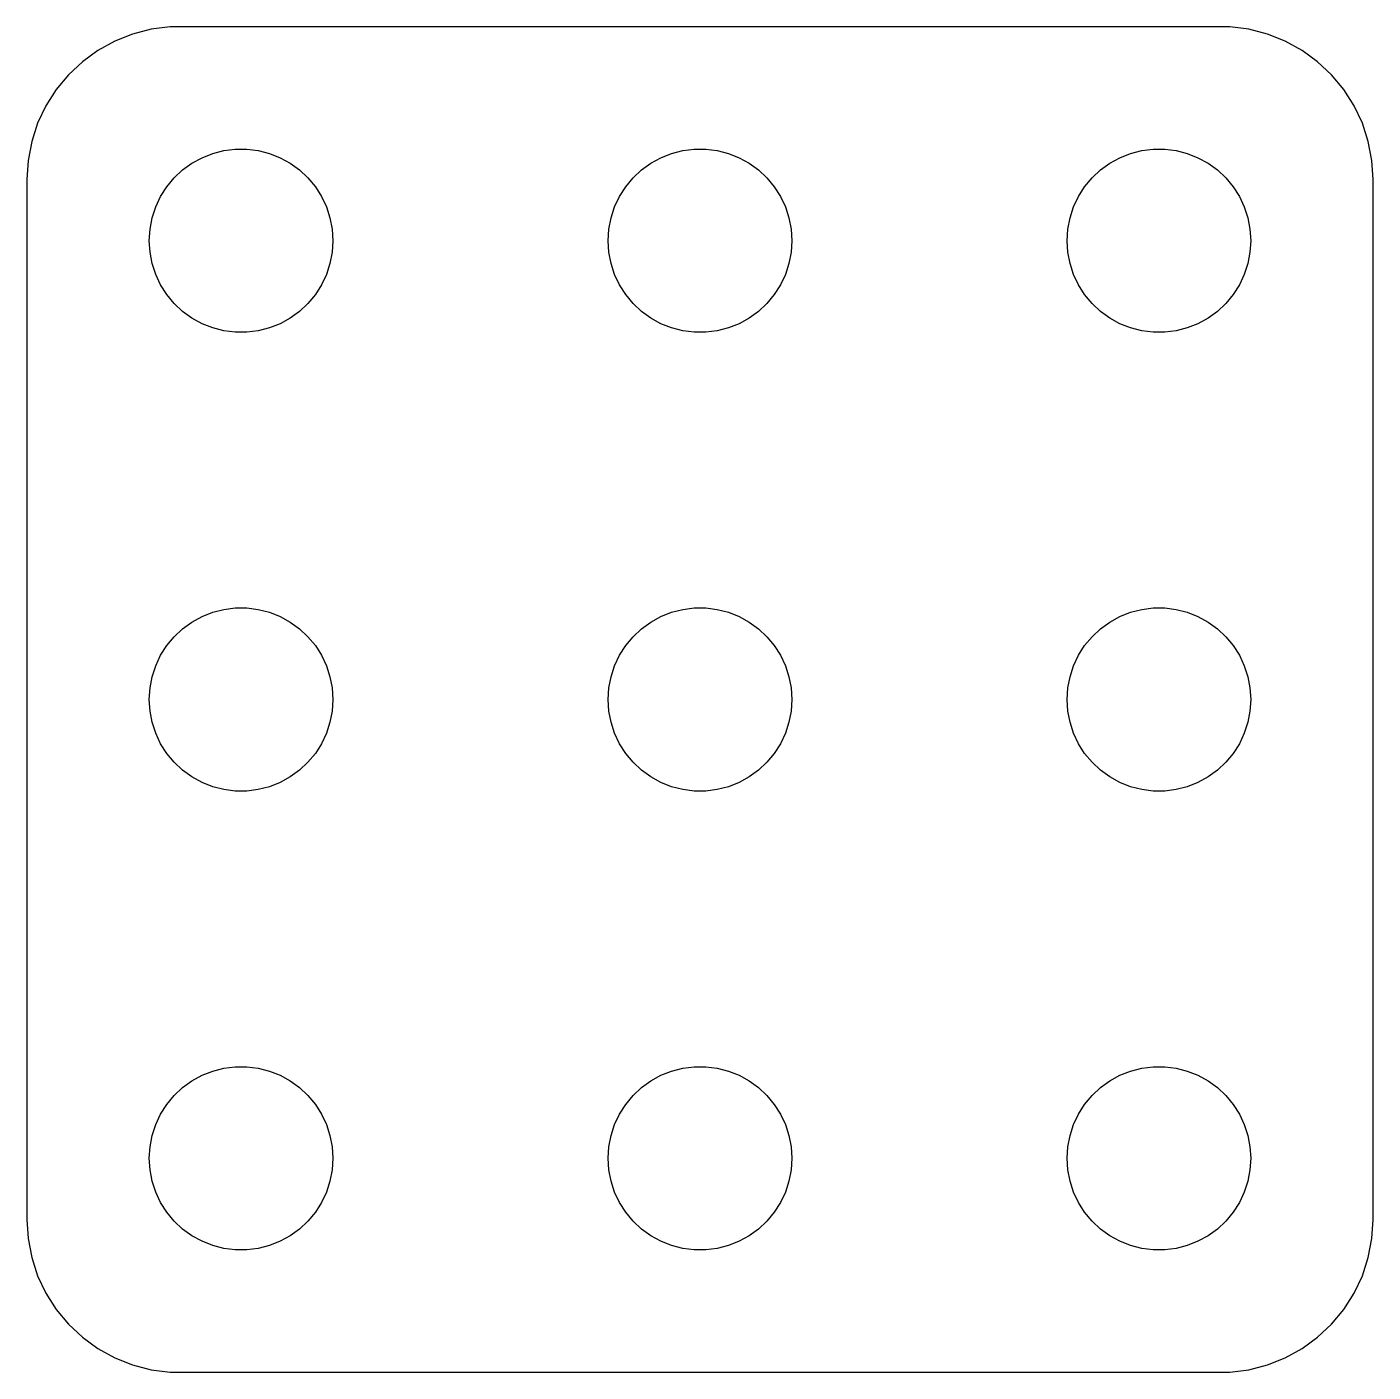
# Model space of a CAD drawing. Header units: metres. Extents: x -22 to 22, y 248 to 508.
# Drawn here: x -22 to 22, y 356.01 to 399.99 of the extents above; entities that cross this region are included whole.
import ezdxf

# ---------------------------------------------------------------- set-up
doc = ezdxf.new("R2010")
doc.units = ezdxf.units.M

msp = doc.modelspace()

# ---------------------------------------------------------------- linework, layer by layer
for p, q in [((-17.3139, 399.99), (-17.9369, 399.911)), ((17.3139, 399.99), (-17.3139, 399.99)), ((17.9369, 399.911), (17.3139, 399.99)), ((-19.1289, 399.524), (-19.6791, 399.222)), ((-18.5451, 399.755), (-19.1289, 399.524)), ((-17.9369, 399.911), (-18.5451, 399.755)), ((18.5451, 399.755), (17.9369, 399.911)), ((19.1289, 399.524), (18.5451, 399.755)), ((19.6791, 399.222), (19.1289, 399.524)), ((-19.6791, 399.222), (-20.1871, 398.853)), ((20.1871, 398.853), (19.6791, 399.222)), ((-20.1871, 398.853), (-20.6448, 398.423)), ((20.6448, 398.423), (20.1871, 398.853)), ((-20.6448, 398.423), (-21.0451, 397.939)), ((21.0451, 397.939), (20.6448, 398.423)), ((-21.0451, 397.939), (-21.3815, 397.409)), ((21.3815, 397.409), (21.0451, 397.939)), ((-21.3815, 397.409), (-21.6489, 396.841)), ((21.6489, 396.841), (21.3815, 397.409)), ((-21.6489, 396.841), (-21.8429, 396.243)), ((21.8429, 396.243), (21.6489, 396.841)), ((-21.8429, 396.243), (-21.9606, 395.627)), ((21.9606, 395.627), (21.8429, 396.243)), ((-21.9606, 395.627), (-22, 395)), ((-16.6075, 395.533), (-16.2773, 395.714)), ((-16.2773, 395.714), (-15.927, 395.853)), ((-15.927, 395.853), (-15.5621, 395.947)), ((-15.5621, 395.947), (-15.1884, 395.994)), ((-15.1884, 395.994), (-14.8116, 395.994)), ((-14.8116, 395.994), (-14.4379, 395.947)), ((-14.4379, 395.947), (-14.0729, 395.853)), ((-14.0729, 395.853), (-13.7227, 395.714)), ((-13.7227, 395.714), (-13.3925, 395.533)), ((-1.60747, 395.533), (-1.27733, 395.714)), ((-1.27733, 395.714), (-0.927048, 395.853)), ((-0.927048, 395.853), (-0.562134, 395.947)), ((-0.562134, 395.947), (-0.18837, 395.994)), ((-0.18837, 395.994), (0.18837, 395.994)), ((0.18837, 395.994), (0.562134, 395.947)), ((0.562134, 395.947), (0.927048, 395.853)), ((0.927048, 395.853), (1.27733, 395.714)), ((1.27733, 395.714), (1.60747, 395.533)), ((13.3925, 395.533), (13.7227, 395.714)), ((13.7227, 395.714), (14.0729, 395.853)), ((14.0729, 395.853), (14.4379, 395.947)), ((14.4379, 395.947), (14.8116, 395.994)), ((14.8116, 395.994), (15.1884, 395.994)), ((15.1884, 395.994), (15.5621, 395.947)), ((15.5621, 395.947), (15.927, 395.853)), ((15.927, 395.853), (16.2773, 395.714)), ((16.2773, 395.714), (16.6075, 395.533)), ((22, 395), (21.9606, 395.627)), ((-17.1869, 395.054), (-16.9123, 395.312)), ((-16.9123, 395.312), (-16.6075, 395.533)), ((-13.3925, 395.533), (-13.0877, 395.312)), ((-13.0877, 395.312), (-12.8131, 395.054)), ((-2.1869, 395.054), (-1.91226, 395.312)), ((-1.91226, 395.312), (-1.60747, 395.533)), ((1.60747, 395.533), (1.91226, 395.312)), ((1.91226, 395.312), (2.1869, 395.054)), ((12.8131, 395.054), (13.0877, 395.312)), ((13.0877, 395.312), (13.3925, 395.533)), ((16.6075, 395.533), (16.9123, 395.312)), ((16.9123, 395.312), (17.1869, 395.054)), ((-22, 395), (-22, 361)), ((-17.6289, 394.445), (-17.427, 394.763)), ((-17.427, 394.763), (-17.1869, 395.054)), ((-12.8131, 395.054), (-12.5729, 394.763)), ((-12.5729, 394.763), (-12.3711, 394.445)), ((-2.62891, 394.445), (-2.42705, 394.763)), ((-2.42705, 394.763), (-2.1869, 395.054)), ((2.1869, 395.054), (2.42705, 394.763)), ((2.42705, 394.763), (2.62891, 394.445)), ((12.3711, 394.445), (12.5729, 394.763)), ((12.5729, 394.763), (12.8131, 395.054)), ((17.1869, 395.054), (17.427, 394.763)), ((17.427, 394.763), (17.6289, 394.445)), ((22, 361), (22, 395)), ((-17.7893, 394.104), (-17.6289, 394.445)), ((-12.3711, 394.445), (-12.2107, 394.104)), ((-2.78932, 394.104), (-2.62891, 394.445)), ((2.62891, 394.445), (2.78932, 394.104)), ((12.2107, 394.104), (12.3711, 394.445)), ((17.6289, 394.445), (17.7893, 394.104)), ((-17.9057, 393.746), (-17.7893, 394.104)), ((-12.2107, 394.104), (-12.0942, 393.746)), ((-2.90575, 393.746), (-2.78932, 394.104)), ((2.78932, 394.104), (2.90575, 393.746)), ((12.0942, 393.746), (12.2107, 394.104)), ((17.7893, 394.104), (17.9057, 393.746)), ((-18, 393), (-17.9763, 393.376)), ((-17.9763, 393.376), (-17.9057, 393.746)), ((-12.0942, 393.746), (-12.0237, 393.376)), ((-12.0237, 393.376), (-12, 393)), ((-3, 393), (-2.97633, 393.376)), ((-2.97633, 393.376), (-2.90575, 393.746)), ((2.90575, 393.746), (2.97633, 393.376)), ((2.97633, 393.376), (3, 393)), ((12, 393), (12.0237, 393.376)), ((12.0237, 393.376), (12.0942, 393.746)), ((17.9057, 393.746), (17.9763, 393.376)), ((17.9763, 393.376), (18, 393)), ((-17.9763, 392.624), (-18, 393)), ((-12, 393), (-12.0237, 392.624)), ((-2.97633, 392.624), (-3, 393)), ((3, 393), (2.97633, 392.624)), ((12.0237, 392.624), (12, 393)), ((18, 393), (17.9763, 392.624)), ((-17.9057, 392.254), (-17.9763, 392.624)), ((-12.0237, 392.624), (-12.0942, 392.254)), ((-2.90575, 392.254), (-2.97633, 392.624)), ((2.97633, 392.624), (2.90575, 392.254)), ((12.0942, 392.254), (12.0237, 392.624)), ((17.9763, 392.624), (17.9057, 392.254)), ((-17.7893, 391.896), (-17.9057, 392.254)), ((-12.0942, 392.254), (-12.2107, 391.896)), ((-2.78932, 391.896), (-2.90575, 392.254)), ((2.90575, 392.254), (2.78932, 391.896)), ((12.2107, 391.896), (12.0942, 392.254)), ((17.9057, 392.254), (17.7893, 391.896)), ((-17.6289, 391.555), (-17.7893, 391.896)), ((-12.2107, 391.896), (-12.3711, 391.555)), ((-2.62891, 391.555), (-2.78932, 391.896)), ((2.78932, 391.896), (2.62891, 391.555)), ((12.3711, 391.555), (12.2107, 391.896)), ((17.7893, 391.896), (17.6289, 391.555)), ((-17.427, 391.237), (-17.6289, 391.555)), ((-17.1869, 390.946), (-17.427, 391.237)), ((-12.5729, 391.237), (-12.8131, 390.946)), ((-12.3711, 391.555), (-12.5729, 391.237)), ((-2.42705, 391.237), (-2.62891, 391.555)), ((-2.1869, 390.946), (-2.42705, 391.237)), ((2.42705, 391.237), (2.1869, 390.946)), ((2.62891, 391.555), (2.42705, 391.237)), ((12.5729, 391.237), (12.3711, 391.555)), ((12.8131, 390.946), (12.5729, 391.237)), ((17.427, 391.237), (17.1869, 390.946)), ((17.6289, 391.555), (17.427, 391.237)), ((-16.9123, 390.688), (-17.1869, 390.946)), ((-12.8131, 390.946), (-13.0877, 390.688)), ((-1.91226, 390.688), (-2.1869, 390.946)), ((2.1869, 390.946), (1.91226, 390.688)), ((13.0877, 390.688), (12.8131, 390.946)), ((17.1869, 390.946), (16.9123, 390.688)), ((-16.6075, 390.467), (-16.9123, 390.688)), ((-16.2773, 390.286), (-16.6075, 390.467)), ((-15.927, 390.147), (-16.2773, 390.286)), ((-13.7227, 390.286), (-14.0729, 390.147)), ((-13.3925, 390.467), (-13.7227, 390.286)), ((-13.0877, 390.688), (-13.3925, 390.467)), ((-1.60747, 390.467), (-1.91226, 390.688)), ((-1.27733, 390.286), (-1.60747, 390.467)), ((-0.927048, 390.147), (-1.27733, 390.286)), ((1.27733, 390.286), (0.927048, 390.147)), ((1.60747, 390.467), (1.27733, 390.286)), ((1.91226, 390.688), (1.60747, 390.467)), ((13.3925, 390.467), (13.0877, 390.688)), ((13.7227, 390.286), (13.3925, 390.467)), ((14.0729, 390.147), (13.7227, 390.286)), ((16.2773, 390.286), (15.927, 390.147)), ((16.6075, 390.467), (16.2773, 390.286)), ((16.9123, 390.688), (16.6075, 390.467)), ((-15.5621, 390.053), (-15.927, 390.147)), ((-15.1884, 390.006), (-15.5621, 390.053)), ((-14.8116, 390.006), (-15.1884, 390.006)), ((-14.4379, 390.053), (-14.8116, 390.006)), ((-14.0729, 390.147), (-14.4379, 390.053)), ((-0.562134, 390.053), (-0.927048, 390.147)), ((-0.18837, 390.006), (-0.562134, 390.053)), ((0.18837, 390.006), (-0.18837, 390.006)), ((0.562134, 390.053), (0.18837, 390.006)), ((0.927048, 390.147), (0.562134, 390.053)), ((14.4379, 390.053), (14.0729, 390.147)), ((14.8116, 390.006), (14.4379, 390.053)), ((15.1884, 390.006), (14.8116, 390.006)), ((15.5621, 390.053), (15.1884, 390.006)), ((15.927, 390.147), (15.5621, 390.053)), ((-16.6075, 380.533), (-16.2773, 380.714)), ((-16.2773, 380.714), (-15.927, 380.853)), ((-15.927, 380.853), (-15.5621, 380.947)), ((-15.5621, 380.947), (-15.1884, 380.994)), ((-15.1884, 380.994), (-14.8116, 380.994)), ((-14.8116, 380.994), (-14.4379, 380.947)), ((-14.4379, 380.947), (-14.0729, 380.853)), ((-14.0729, 380.853), (-13.7227, 380.714)), ((-13.7227, 380.714), (-13.3925, 380.533)), ((-1.60747, 380.533), (-1.27733, 380.714)), ((-1.27733, 380.714), (-0.927048, 380.853)), ((-0.927048, 380.853), (-0.562134, 380.947)), ((-0.562134, 380.947), (-0.18837, 380.994)), ((-0.18837, 380.994), (0.18837, 380.994)), ((0.18837, 380.994), (0.562134, 380.947)), ((0.562134, 380.947), (0.927048, 380.853)), ((0.927048, 380.853), (1.27733, 380.714)), ((1.27733, 380.714), (1.60747, 380.533)), ((13.3925, 380.533), (13.7227, 380.714)), ((13.7227, 380.714), (14.0729, 380.853)), ((14.0729, 380.853), (14.4379, 380.947)), ((14.4379, 380.947), (14.8116, 380.994)), ((14.8116, 380.994), (15.1884, 380.994)), ((15.1884, 380.994), (15.5621, 380.947)), ((15.5621, 380.947), (15.927, 380.853)), ((15.927, 380.853), (16.2773, 380.714)), ((16.2773, 380.714), (16.6075, 380.533)), ((-17.1869, 380.054), (-16.9123, 380.312)), ((-16.9123, 380.312), (-16.6075, 380.533)), ((-13.3925, 380.533), (-13.0877, 380.312)), ((-13.0877, 380.312), (-12.8131, 380.054)), ((-2.1869, 380.054), (-1.91226, 380.312)), ((-1.91226, 380.312), (-1.60747, 380.533)), ((1.60747, 380.533), (1.91226, 380.312)), ((1.91226, 380.312), (2.1869, 380.054)), ((12.8131, 380.054), (13.0877, 380.312)), ((13.0877, 380.312), (13.3925, 380.533)), ((16.6075, 380.533), (16.9123, 380.312)), ((16.9123, 380.312), (17.1869, 380.054)), ((-17.6289, 379.445), (-17.427, 379.763)), ((-17.427, 379.763), (-17.1869, 380.054)), ((-12.8131, 380.054), (-12.5729, 379.763)), ((-12.5729, 379.763), (-12.3711, 379.445)), ((-2.62891, 379.445), (-2.42705, 379.763)), ((-2.42705, 379.763), (-2.1869, 380.054)), ((2.1869, 380.054), (2.42705, 379.763)), ((2.42705, 379.763), (2.62891, 379.445)), ((12.3711, 379.445), (12.5729, 379.763)), ((12.5729, 379.763), (12.8131, 380.054)), ((17.1869, 380.054), (17.427, 379.763)), ((17.427, 379.763), (17.6289, 379.445)), ((-17.7893, 379.104), (-17.6289, 379.445)), ((-12.3711, 379.445), (-12.2107, 379.104)), ((-2.78932, 379.104), (-2.62891, 379.445)), ((2.62891, 379.445), (2.78932, 379.104)), ((12.2107, 379.104), (12.3711, 379.445)), ((17.6289, 379.445), (17.7893, 379.104)), ((-17.9057, 378.746), (-17.7893, 379.104)), ((-12.2107, 379.104), (-12.0942, 378.746)), ((-2.90575, 378.746), (-2.78932, 379.104)), ((2.78932, 379.104), (2.90575, 378.746)), ((12.0942, 378.746), (12.2107, 379.104)), ((17.7893, 379.104), (17.9057, 378.746)), ((-17.9763, 378.376), (-17.9057, 378.746)), ((-12.0942, 378.746), (-12.0237, 378.376)), ((-2.97633, 378.376), (-2.90575, 378.746)), ((2.90575, 378.746), (2.97633, 378.376)), ((12.0237, 378.376), (12.0942, 378.746)), ((17.9057, 378.746), (17.9763, 378.376)), ((-18, 378), (-17.9763, 378.376)), ((-17.9763, 377.624), (-18, 378)), ((-12.0237, 378.376), (-12, 378)), ((-12, 378), (-12.0237, 377.624)), ((-3, 378), (-2.97633, 378.376)), ((-2.97633, 377.624), (-3, 378)), ((2.97633, 378.376), (3, 378)), ((3, 378), (2.97633, 377.624)), ((12, 378), (12.0237, 378.376)), ((12.0237, 377.624), (12, 378)), ((17.9763, 378.376), (18, 378)), ((18, 378), (17.9763, 377.624)), ((-17.9057, 377.254), (-17.9763, 377.624)), ((-12.0237, 377.624), (-12.0942, 377.254)), ((-2.90575, 377.254), (-2.97633, 377.624)), ((2.97633, 377.624), (2.90575, 377.254)), ((12.0942, 377.254), (12.0237, 377.624)), ((17.9763, 377.624), (17.9057, 377.254)), ((-17.7893, 376.896), (-17.9057, 377.254)), ((-12.0942, 377.254), (-12.2107, 376.896)), ((-2.78932, 376.896), (-2.90575, 377.254)), ((2.90575, 377.254), (2.78932, 376.896)), ((12.2107, 376.896), (12.0942, 377.254)), ((17.9057, 377.254), (17.7893, 376.896)), ((-17.6289, 376.555), (-17.7893, 376.896)), ((-12.2107, 376.896), (-12.3711, 376.555)), ((-2.62891, 376.555), (-2.78932, 376.896)), ((2.78932, 376.896), (2.62891, 376.555)), ((12.3711, 376.555), (12.2107, 376.896)), ((17.7893, 376.896), (17.6289, 376.555)), ((-17.427, 376.237), (-17.6289, 376.555)), ((-17.1869, 375.946), (-17.427, 376.237)), ((-12.5729, 376.237), (-12.8131, 375.946)), ((-12.3711, 376.555), (-12.5729, 376.237)), ((-2.42705, 376.237), (-2.62891, 376.555)), ((-2.1869, 375.946), (-2.42705, 376.237)), ((2.42705, 376.237), (2.1869, 375.946)), ((2.62891, 376.555), (2.42705, 376.237)), ((12.5729, 376.237), (12.3711, 376.555)), ((12.8131, 375.946), (12.5729, 376.237)), ((17.427, 376.237), (17.1869, 375.946)), ((17.6289, 376.555), (17.427, 376.237)), ((-16.9123, 375.688), (-17.1869, 375.946)), ((-12.8131, 375.946), (-13.0877, 375.688)), ((-1.91226, 375.688), (-2.1869, 375.946)), ((2.1869, 375.946), (1.91226, 375.688)), ((13.0877, 375.688), (12.8131, 375.946)), ((17.1869, 375.946), (16.9123, 375.688)), ((-16.6075, 375.467), (-16.9123, 375.688)), ((-16.2773, 375.286), (-16.6075, 375.467)), ((-13.3925, 375.467), (-13.7227, 375.286)), ((-13.0877, 375.688), (-13.3925, 375.467)), ((-1.60747, 375.467), (-1.91226, 375.688)), ((-1.27733, 375.286), (-1.60747, 375.467)), ((1.60747, 375.467), (1.27733, 375.286)), ((1.91226, 375.688), (1.60747, 375.467)), ((13.3925, 375.467), (13.0877, 375.688)), ((13.7227, 375.286), (13.3925, 375.467)), ((16.6075, 375.467), (16.2773, 375.286)), ((16.9123, 375.688), (16.6075, 375.467)), ((-15.927, 375.147), (-16.2773, 375.286)), ((-15.5621, 375.053), (-15.927, 375.147)), ((-15.1884, 375.006), (-15.5621, 375.053)), ((-14.8116, 375.006), (-15.1884, 375.006)), ((-14.4379, 375.053), (-14.8116, 375.006)), ((-14.0729, 375.147), (-14.4379, 375.053)), ((-13.7227, 375.286), (-14.0729, 375.147)), ((-0.927048, 375.147), (-1.27733, 375.286)), ((-0.562134, 375.053), (-0.927048, 375.147)), ((-0.18837, 375.006), (-0.562134, 375.053)), ((0.18837, 375.006), (-0.18837, 375.006)), ((0.562134, 375.053), (0.18837, 375.006)), ((0.927048, 375.147), (0.562134, 375.053)), ((1.27733, 375.286), (0.927048, 375.147)), ((14.0729, 375.147), (13.7227, 375.286)), ((14.4379, 375.053), (14.0729, 375.147)), ((14.8116, 375.006), (14.4379, 375.053)), ((15.1884, 375.006), (14.8116, 375.006)), ((15.5621, 375.053), (15.1884, 375.006)), ((15.927, 375.147), (15.5621, 375.053)), ((16.2773, 375.286), (15.927, 375.147)), ((-16.6075, 365.533), (-16.2773, 365.714)), ((-16.2773, 365.714), (-15.927, 365.853)), ((-15.927, 365.853), (-15.5621, 365.947)), ((-15.5621, 365.947), (-15.1884, 365.994)), ((-15.1884, 365.994), (-14.8116, 365.994)), ((-14.8116, 365.994), (-14.4379, 365.947)), ((-14.4379, 365.947), (-14.0729, 365.853)), ((-14.0729, 365.853), (-13.7227, 365.714)), ((-13.7227, 365.714), (-13.3925, 365.533)), ((-1.60747, 365.533), (-1.27733, 365.714)), ((-1.27733, 365.714), (-0.927048, 365.853)), ((-0.927048, 365.853), (-0.562134, 365.947)), ((-0.562134, 365.947), (-0.18837, 365.994)), ((-0.18837, 365.994), (0.18837, 365.994)), ((0.18837, 365.994), (0.562134, 365.947)), ((0.562134, 365.947), (0.927048, 365.853)), ((0.927048, 365.853), (1.27733, 365.714)), ((1.27733, 365.714), (1.60747, 365.533)), ((13.3925, 365.533), (13.7227, 365.714)), ((13.7227, 365.714), (14.0729, 365.853)), ((14.0729, 365.853), (14.4379, 365.947)), ((14.4379, 365.947), (14.8116, 365.994)), ((14.8116, 365.994), (15.1884, 365.994)), ((15.1884, 365.994), (15.5621, 365.947)), ((15.5621, 365.947), (15.927, 365.853)), ((15.927, 365.853), (16.2773, 365.714)), ((16.2773, 365.714), (16.6075, 365.533)), ((-17.1869, 365.054), (-16.9123, 365.312)), ((-16.9123, 365.312), (-16.6075, 365.533)), ((-13.3925, 365.533), (-13.0877, 365.312)), ((-13.0877, 365.312), (-12.8131, 365.054)), ((-2.1869, 365.054), (-1.91226, 365.312)), ((-1.91226, 365.312), (-1.60747, 365.533)), ((1.60747, 365.533), (1.91226, 365.312)), ((1.91226, 365.312), (2.1869, 365.054)), ((12.8131, 365.054), (13.0877, 365.312)), ((13.0877, 365.312), (13.3925, 365.533)), ((16.6075, 365.533), (16.9123, 365.312)), ((16.9123, 365.312), (17.1869, 365.054)), ((-17.6289, 364.445), (-17.427, 364.763)), ((-17.427, 364.763), (-17.1869, 365.054)), ((-12.8131, 365.054), (-12.5729, 364.763)), ((-12.5729, 364.763), (-12.3711, 364.445)), ((-2.62891, 364.445), (-2.42705, 364.763)), ((-2.42705, 364.763), (-2.1869, 365.054)), ((2.1869, 365.054), (2.42705, 364.763)), ((2.42705, 364.763), (2.62891, 364.445)), ((12.3711, 364.445), (12.5729, 364.763)), ((12.5729, 364.763), (12.8131, 365.054)), ((17.1869, 365.054), (17.427, 364.763)), ((17.427, 364.763), (17.6289, 364.445)), ((-17.7893, 364.104), (-17.6289, 364.445)), ((-12.3711, 364.445), (-12.2107, 364.104)), ((-2.78932, 364.104), (-2.62891, 364.445)), ((2.62891, 364.445), (2.78932, 364.104)), ((12.2107, 364.104), (12.3711, 364.445)), ((17.6289, 364.445), (17.7893, 364.104)), ((-17.9057, 363.746), (-17.7893, 364.104)), ((-12.2107, 364.104), (-12.0942, 363.746)), ((-2.90575, 363.746), (-2.78932, 364.104)), ((2.78932, 364.104), (2.90575, 363.746)), ((12.0942, 363.746), (12.2107, 364.104)), ((17.7893, 364.104), (17.9057, 363.746)), ((-17.9763, 363.376), (-17.9057, 363.746)), ((-12.0942, 363.746), (-12.0237, 363.376)), ((-2.97633, 363.376), (-2.90575, 363.746)), ((2.90575, 363.746), (2.97633, 363.376)), ((12.0237, 363.376), (12.0942, 363.746)), ((17.9057, 363.746), (17.9763, 363.376)), ((-18, 363), (-17.9763, 363.376)), ((-17.9763, 362.624), (-18, 363)), ((-12.0237, 363.376), (-12, 363)), ((-12, 363), (-12.0237, 362.624)), ((-3, 363), (-2.97633, 363.376)), ((-2.97633, 362.624), (-3, 363)), ((2.97633, 363.376), (3, 363)), ((3, 363), (2.97633, 362.624)), ((12, 363), (12.0237, 363.376)), ((12.0237, 362.624), (12, 363)), ((17.9763, 363.376), (18, 363)), ((18, 363), (17.9763, 362.624)), ((-17.9057, 362.254), (-17.9763, 362.624)), ((-12.0237, 362.624), (-12.0942, 362.254)), ((-2.90575, 362.254), (-2.97633, 362.624)), ((2.97633, 362.624), (2.90575, 362.254)), ((12.0942, 362.254), (12.0237, 362.624)), ((17.9763, 362.624), (17.9057, 362.254)), ((-17.7893, 361.896), (-17.9057, 362.254)), ((-12.0942, 362.254), (-12.2107, 361.896)), ((-2.78932, 361.896), (-2.90575, 362.254)), ((2.90575, 362.254), (2.78932, 361.896)), ((12.2107, 361.896), (12.0942, 362.254)), ((17.9057, 362.254), (17.7893, 361.896)), ((-17.6289, 361.555), (-17.7893, 361.896)), ((-12.2107, 361.896), (-12.3711, 361.555)), ((-2.62891, 361.555), (-2.78932, 361.896)), ((2.78932, 361.896), (2.62891, 361.555)), ((12.3711, 361.555), (12.2107, 361.896)), ((17.7893, 361.896), (17.6289, 361.555)), ((-17.427, 361.237), (-17.6289, 361.555)), ((-12.3711, 361.555), (-12.5729, 361.237)), ((-2.42705, 361.237), (-2.62891, 361.555)), ((2.62891, 361.555), (2.42705, 361.237)), ((12.5729, 361.237), (12.3711, 361.555)), ((17.6289, 361.555), (17.427, 361.237)), ((-22, 361), (-21.9606, 360.373)), ((-17.1869, 360.946), (-17.427, 361.237)), ((-16.9123, 360.688), (-17.1869, 360.946)), ((-12.8131, 360.946), (-13.0877, 360.688)), ((-12.5729, 361.237), (-12.8131, 360.946)), ((-2.1869, 360.946), (-2.42705, 361.237)), ((-1.91226, 360.688), (-2.1869, 360.946)), ((2.1869, 360.946), (1.91226, 360.688)), ((2.42705, 361.237), (2.1869, 360.946)), ((12.8131, 360.946), (12.5729, 361.237)), ((13.0877, 360.688), (12.8131, 360.946)), ((17.1869, 360.946), (16.9123, 360.688)), ((17.427, 361.237), (17.1869, 360.946)), ((21.9606, 360.373), (22, 361)), ((-21.9606, 360.373), (-21.8429, 359.757)), ((-16.6075, 360.467), (-16.9123, 360.688)), ((-16.2773, 360.286), (-16.6075, 360.467)), ((-13.3925, 360.467), (-13.7227, 360.286)), ((-13.0877, 360.688), (-13.3925, 360.467)), ((-1.60747, 360.467), (-1.91226, 360.688)), ((-1.27733, 360.286), (-1.60747, 360.467)), ((1.60747, 360.467), (1.27733, 360.286)), ((1.91226, 360.688), (1.60747, 360.467)), ((13.3925, 360.467), (13.0877, 360.688)), ((13.7227, 360.286), (13.3925, 360.467)), ((16.6075, 360.467), (16.2773, 360.286)), ((16.9123, 360.688), (16.6075, 360.467)), ((21.8429, 359.757), (21.9606, 360.373)), ((-15.927, 360.147), (-16.2773, 360.286)), ((-15.5621, 360.053), (-15.927, 360.147)), ((-15.1884, 360.006), (-15.5621, 360.053)), ((-14.8116, 360.006), (-15.1884, 360.006)), ((-14.4379, 360.053), (-14.8116, 360.006)), ((-14.0729, 360.147), (-14.4379, 360.053)), ((-13.7227, 360.286), (-14.0729, 360.147)), ((-0.927048, 360.147), (-1.27733, 360.286)), ((-0.562134, 360.053), (-0.927048, 360.147)), ((-0.18837, 360.006), (-0.562134, 360.053)), ((0.18837, 360.006), (-0.18837, 360.006)), ((0.562134, 360.053), (0.18837, 360.006)), ((0.927048, 360.147), (0.562134, 360.053)), ((1.27733, 360.286), (0.927048, 360.147)), ((14.0729, 360.147), (13.7227, 360.286)), ((14.4379, 360.053), (14.0729, 360.147)), ((14.8116, 360.006), (14.4379, 360.053)), ((15.1884, 360.006), (14.8116, 360.006)), ((15.5621, 360.053), (15.1884, 360.006)), ((15.927, 360.147), (15.5621, 360.053)), ((16.2773, 360.286), (15.927, 360.147)), ((-21.8429, 359.757), (-21.6489, 359.159)), ((21.6489, 359.159), (21.8429, 359.757)), ((-21.6489, 359.159), (-21.3815, 358.591)), ((21.3815, 358.591), (21.6489, 359.159)), ((-21.3815, 358.591), (-21.0451, 358.061)), ((21.0451, 358.061), (21.3815, 358.591)), ((-21.0451, 358.061), (-20.6448, 357.577)), ((20.6448, 357.577), (21.0451, 358.061)), ((-20.6448, 357.577), (-20.1871, 357.147)), ((20.1871, 357.147), (20.6448, 357.577)), ((-20.1871, 357.147), (-19.6791, 356.778)), ((19.6791, 356.778), (20.1871, 357.147)), ((-19.6791, 356.778), (-19.1289, 356.476)), ((-19.1289, 356.476), (-18.5451, 356.245)), ((18.5451, 356.245), (19.1289, 356.476)), ((19.1289, 356.476), (19.6791, 356.778)), ((-18.5451, 356.245), (-17.9369, 356.089)), ((-17.9369, 356.089), (-17.3139, 356.01)), ((-17.3139, 356.01), (17.3139, 356.01)), ((17.3139, 356.01), (17.9369, 356.089)), ((17.9369, 356.089), (18.5451, 356.245))]:
    msp.add_line(p, q)

doc.saveas('drawing.dxf')
